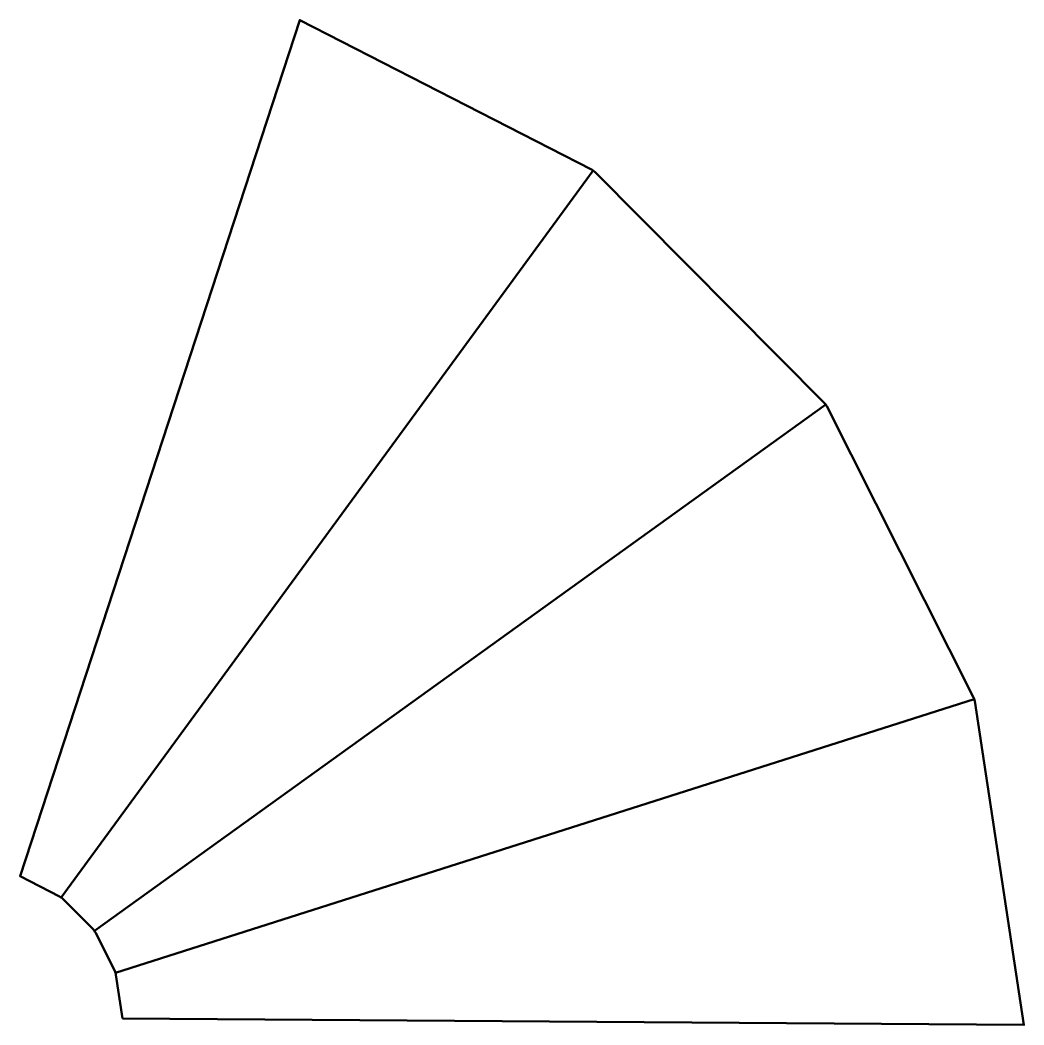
# Model space of a CAD drawing. Header units: millimetres. Extents: x 163 to 688, y 222 to 749.
import ezdxf

# ---------------------------------------------------------------- set-up
doc = ezdxf.new("R2010")
doc.units = ezdxf.units.MM
doc.layers.add('IV_BEND_DOWN', color=250, linetype='Continuous', lineweight=50)
doc.layers.add('IV_OUTER_PROFILE', color=7, linetype='Continuous', lineweight=50)

msp = doc.modelspace()

# ---------------------------------------------------------------- linework, layer by layer
at = {"layer": 'IV_BEND_DOWN'}
for p, q in [((462.43, 669.88), (184.17, 289.14)), ((584.15, 547.3), (201.46, 271.72)), ((661.82, 392.99), (212.49, 249.8))]:
    msp.add_line(p, q, dxfattribs=at)
at = {"layer": 'IV_OUTER_PROFILE', "flags": 128}
msp.add_lwpolyline([(216.24, 225.82), (212.76, 248.79), (212.64, 249.3), (212.49, 249.8), (212.32, 250.29), (212.12, 250.77), (202.02, 270.84), (201.75, 271.29), (201.46, 271.72), (201.15, 272.14), (200.81, 272.53), (184.97, 288.48), (184.58, 288.82), (184.17, 289.14), (183.74, 289.43), (183.29, 289.7), (162.61, 300.3), (308.96, 748.6), (461.56, 670.45), (462, 670.18), (462.43, 669.88), (462.84, 669.56), (463.24, 669.22), (583.5, 548.11), (583.84, 547.71), (584.15, 547.3), (584.45, 546.87), (584.71, 546.42), (661.45, 393.97), (661.65, 393.49), (661.82, 392.99), (661.96, 392.49), (662.08, 391.99), (687.82, 222.49)], close=True, dxfattribs=at)

doc.saveas('drawing.dxf')
